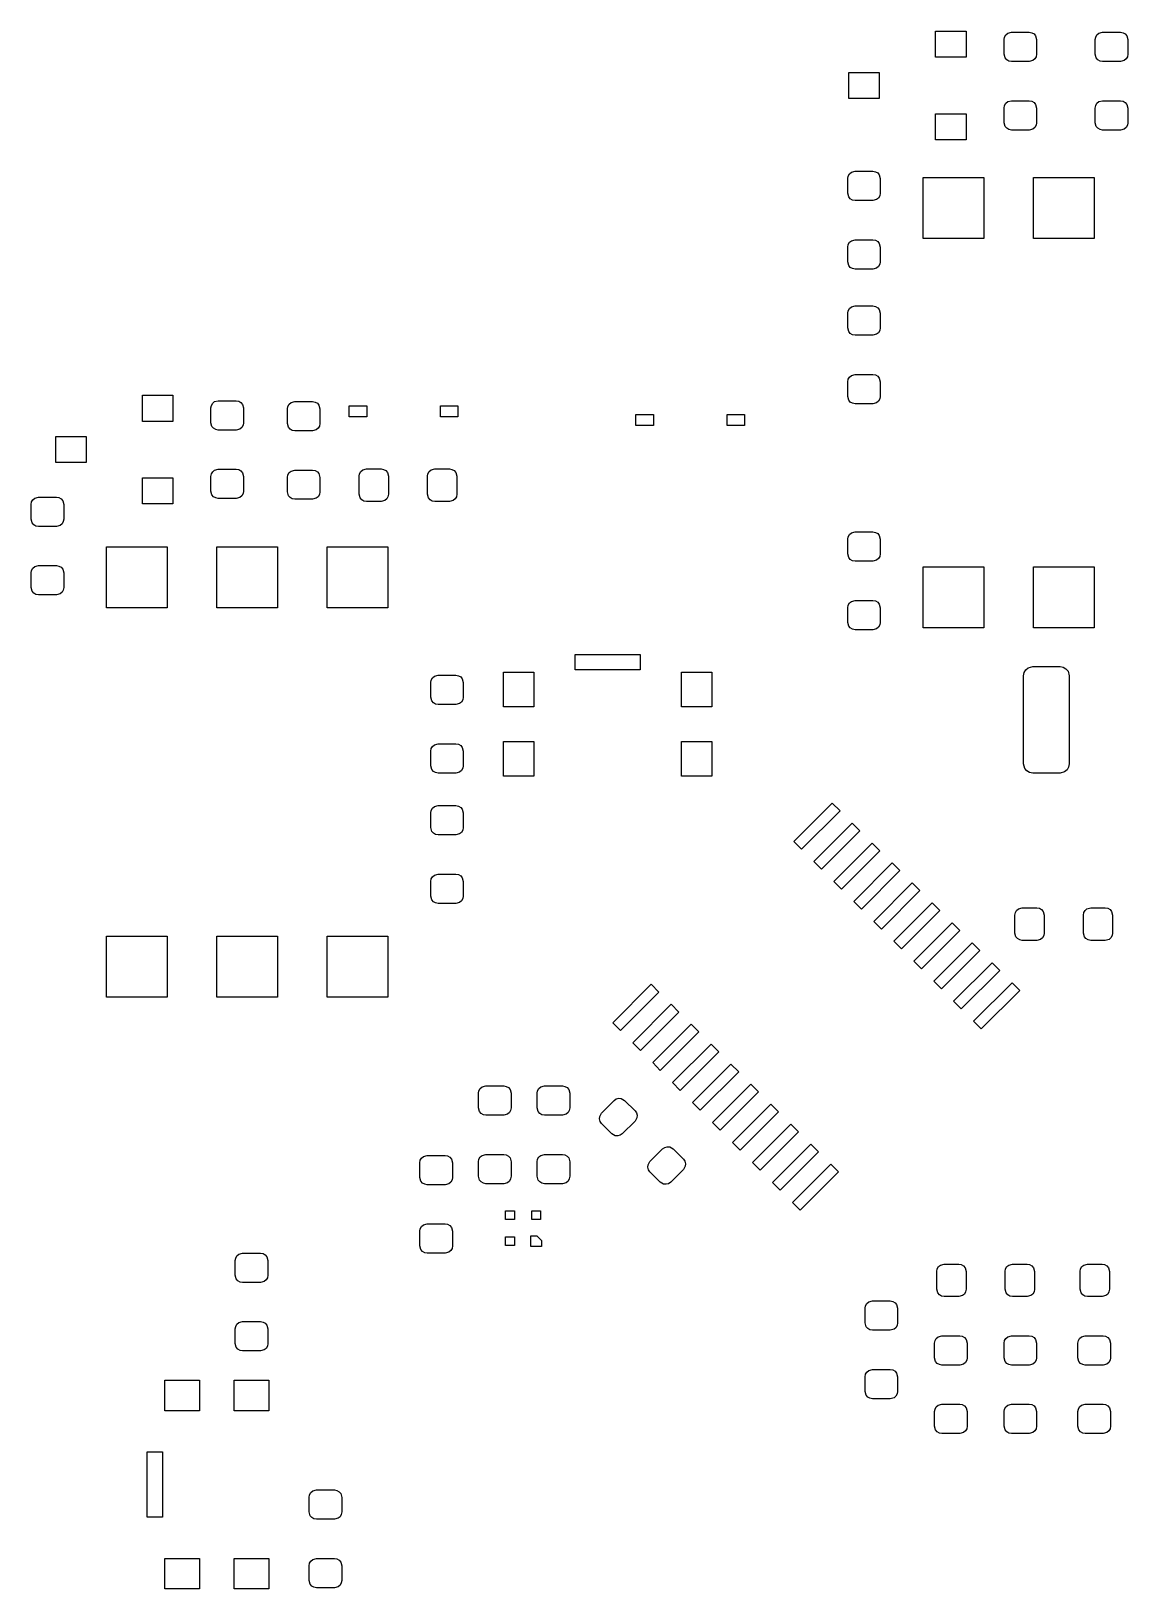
# Model space of a CAD drawing. Extents: x 150.6 to 194.3, y -132.4 to -96.5.
# Drawn here: x 150.62 to 175.88, y -132.4 to -96.55 of the extents above; entities that cross this region are included whole.
import ezdxf

# ---------------------------------------------------------------- set-up
doc = ezdxf.new("R2010")
doc.units = 0
doc.header["$MEASUREMENT"] = 0
doc.layers.add('BLACK', color=7, linetype='CONTINUOUS')

msp = doc.modelspace()

# ---------------------------------------------------------------- linework, layer by layer
at = {"layer": 'BLACK', "linetype": 'CONTINUOUS'}
for p, q in [((171.45, -97.15), (171.45, -96.55)), ((171.45, -96.55), (172.15, -96.55)), ((172.15, -96.55), (172.15, -97.15)), ((173.025, -96.7437), (173.035, -96.686)), ((173.025, -97.0812), (173.025, -96.7437)), ((173.035, -96.686), (173.064, -96.6353)), ((173.064, -96.6353), (173.109, -96.5976)), ((173.109, -96.5976), (173.194, -96.575)), ((173.194, -96.575), (173.606, -96.575)), ((173.606, -96.575), (173.664, -96.5852)), ((173.664, -96.5852), (173.715, -96.6145)), ((173.715, -96.6145), (173.752, -96.6594)), ((173.752, -96.6594), (173.775, -96.7437)), ((173.775, -96.7437), (173.775, -97.0812)), ((175.125, -96.7437), (175.135, -96.686)), ((175.125, -97.0812), (175.125, -96.7437)), ((175.135, -96.686), (175.164, -96.6353)), ((175.164, -96.6353), (175.209, -96.5976)), ((175.209, -96.5976), (175.294, -96.575)), ((175.294, -96.575), (175.706, -96.575)), ((175.706, -96.575), (175.764, -96.5852)), ((175.764, -96.5852), (175.815, -96.6145)), ((175.815, -96.6145), (175.852, -96.6594)), ((175.852, -96.6594), (175.875, -96.7437)), ((175.875, -96.7437), (175.875, -97.0812)), ((172.15, -97.15), (171.45, -97.15)), ((173.048, -97.1656), (173.025, -97.0812)), ((173.765, -97.139), (173.736, -97.1897)), ((173.775, -97.0812), (173.765, -97.139)), ((175.148, -97.1656), (175.125, -97.0812)), ((175.865, -97.139), (175.836, -97.1897)), ((175.875, -97.0812), (175.865, -97.139)), ((169.45, -98.1), (169.45, -97.5)), ((169.45, -97.5), (170.15, -97.5)), ((170.15, -97.5), (170.15, -98.1)), ((173.085, -97.2105), (173.048, -97.1656)), ((173.136, -97.2398), (173.085, -97.2105)), ((173.194, -97.25), (173.136, -97.2398)), ((173.606, -97.25), (173.194, -97.25)), ((173.691, -97.2274), (173.606, -97.25)), ((173.736, -97.1897), (173.691, -97.2274)), ((175.185, -97.2105), (175.148, -97.1656)), ((175.236, -97.2398), (175.185, -97.2105)), ((175.294, -97.25), (175.236, -97.2398)), ((175.706, -97.25), (175.294, -97.25)), ((175.791, -97.2274), (175.706, -97.25)), ((175.836, -97.1897), (175.791, -97.2274)), ((170.15, -98.1), (169.45, -98.1)), ((173.035, -98.261), (173.064, -98.2103)), ((173.064, -98.2103), (173.109, -98.1726)), ((173.109, -98.1726), (173.194, -98.15)), ((173.194, -98.15), (173.606, -98.15)), ((173.606, -98.15), (173.664, -98.1602)), ((173.664, -98.1602), (173.715, -98.1895)), ((173.715, -98.1895), (173.752, -98.2344)), ((175.135, -98.261), (175.164, -98.2103)), ((175.164, -98.2103), (175.209, -98.1726)), ((175.209, -98.1726), (175.294, -98.15)), ((175.294, -98.15), (175.706, -98.15)), ((175.706, -98.15), (175.764, -98.1602)), ((175.764, -98.1602), (175.815, -98.1895)), ((175.815, -98.1895), (175.852, -98.2344)), ((171.45, -99.05), (171.45, -98.45)), ((171.45, -98.45), (172.15, -98.45)), ((172.15, -98.45), (172.15, -99.05)), ((173.025, -98.3187), (173.035, -98.261)), ((173.025, -98.6562), (173.025, -98.3187)), ((173.752, -98.2344), (173.775, -98.3187)), ((173.775, -98.3187), (173.775, -98.6562)), ((175.125, -98.3187), (175.135, -98.261)), ((175.125, -98.6562), (175.125, -98.3187)), ((175.852, -98.2344), (175.875, -98.3187)), ((175.875, -98.3187), (175.875, -98.6562)), ((173.048, -98.7406), (173.025, -98.6562)), ((173.085, -98.7855), (173.048, -98.7406)), ((173.136, -98.8148), (173.085, -98.7855)), ((173.194, -98.825), (173.136, -98.8148)), ((173.606, -98.825), (173.194, -98.825)), ((173.691, -98.8024), (173.606, -98.825)), ((173.736, -98.7647), (173.691, -98.8024)), ((173.765, -98.714), (173.736, -98.7647)), ((173.775, -98.6562), (173.765, -98.714)), ((175.148, -98.7406), (175.125, -98.6562)), ((175.185, -98.7855), (175.148, -98.7406)), ((175.236, -98.8148), (175.185, -98.7855)), ((175.294, -98.825), (175.236, -98.8148)), ((175.706, -98.825), (175.294, -98.825)), ((175.791, -98.8024), (175.706, -98.825)), ((175.836, -98.7647), (175.791, -98.8024)), ((175.865, -98.714), (175.836, -98.7647)), ((175.875, -98.6562), (175.865, -98.714)), ((172.15, -99.05), (171.45, -99.05)), ((169.425, -99.9437), (169.435, -99.886)), ((169.425, -100.281), (169.425, -99.9437)), ((169.435, -99.886), (169.464, -99.8353)), ((169.464, -99.8353), (169.509, -99.7976)), ((169.509, -99.7976), (169.594, -99.775)), ((169.594, -99.775), (170.006, -99.775)), ((170.006, -99.775), (170.064, -99.7852)), ((170.064, -99.7852), (170.115, -99.8145)), ((170.115, -99.8145), (170.152, -99.8594)), ((170.152, -99.8594), (170.175, -99.9437)), ((170.175, -99.9437), (170.175, -100.281)), ((171.16, -101.32), (171.16, -99.92)), ((171.16, -99.92), (172.56, -99.92)), ((172.56, -99.92), (172.56, -101.32)), ((173.7, -101.32), (173.7, -99.92)), ((173.7, -99.92), (175.1, -99.92)), ((175.1, -99.92), (175.1, -101.32)), ((169.448, -100.366), (169.425, -100.281)), ((169.485, -100.411), (169.448, -100.366)), ((170.165, -100.339), (170.136, -100.39)), ((170.175, -100.281), (170.165, -100.339)), ((169.536, -100.44), (169.485, -100.411)), ((169.594, -100.45), (169.536, -100.44)), ((170.006, -100.45), (169.594, -100.45)), ((170.091, -100.427), (170.006, -100.45)), ((170.136, -100.39), (170.091, -100.427)), ((169.435, -101.461), (169.464, -101.41)), ((169.464, -101.41), (169.509, -101.373)), ((169.509, -101.373), (169.594, -101.35)), ((169.594, -101.35), (170.006, -101.35)), ((170.006, -101.35), (170.064, -101.36)), ((170.064, -101.36), (170.115, -101.389)), ((170.115, -101.389), (170.152, -101.434)), ((170.152, -101.434), (170.175, -101.519)), ((172.56, -101.32), (171.16, -101.32)), ((175.1, -101.32), (173.7, -101.32)), ((169.425, -101.519), (169.435, -101.461)), ((169.425, -101.856), (169.425, -101.519)), ((170.175, -101.519), (170.175, -101.856)), ((169.448, -101.941), (169.425, -101.856)), ((169.485, -101.986), (169.448, -101.941)), ((169.536, -102.015), (169.485, -101.986)), ((169.594, -102.025), (169.536, -102.015)), ((170.006, -102.025), (169.594, -102.025)), ((170.091, -102.002), (170.006, -102.025)), ((170.136, -101.965), (170.091, -102.002)), ((170.165, -101.914), (170.136, -101.965)), ((170.175, -101.856), (170.165, -101.914)), ((169.509, -102.898), (169.594, -102.875)), ((169.594, -102.875), (170.006, -102.875)), ((170.006, -102.875), (170.064, -102.885)), ((170.064, -102.885), (170.115, -102.914)), ((169.425, -103.044), (169.435, -102.986)), ((169.425, -103.381), (169.425, -103.044)), ((169.435, -102.986), (169.464, -102.935)), ((169.464, -102.935), (169.509, -102.898)), ((170.115, -102.914), (170.152, -102.959)), ((170.152, -102.959), (170.175, -103.044)), ((170.175, -103.044), (170.175, -103.381)), ((169.448, -103.466), (169.425, -103.381)), ((169.485, -103.511), (169.448, -103.466)), ((169.536, -103.54), (169.485, -103.511)), ((169.594, -103.55), (169.536, -103.54)), ((170.006, -103.55), (169.594, -103.55)), ((170.091, -103.527), (170.006, -103.55)), ((170.136, -103.49), (170.091, -103.527)), ((170.165, -103.439), (170.136, -103.49)), ((170.175, -103.381), (170.165, -103.439)), ((169.425, -104.619), (169.435, -104.561)), ((169.425, -104.956), (169.425, -104.619)), ((169.435, -104.561), (169.464, -104.51)), ((169.464, -104.51), (169.509, -104.473)), ((169.509, -104.473), (169.594, -104.45)), ((169.594, -104.45), (170.006, -104.45)), ((170.006, -104.45), (170.064, -104.46)), ((170.064, -104.46), (170.115, -104.489)), ((170.115, -104.489), (170.152, -104.534)), ((170.152, -104.534), (170.175, -104.619)), ((170.175, -104.619), (170.175, -104.956)), ((153.19, -105.53), (153.19, -104.93)), ((153.19, -104.93), (153.89, -104.93)), ((153.89, -104.93), (153.89, -105.53)), ((169.448, -105.041), (169.425, -104.956)), ((170.165, -105.014), (170.136, -105.065)), ((170.175, -104.956), (170.165, -105.014)), ((154.765, -105.223), (154.775, -105.166)), ((154.765, -105.561), (154.765, -105.223)), ((154.775, -105.166), (154.805, -105.115)), ((154.805, -105.115), (154.85, -105.077)), ((154.85, -105.077), (154.934, -105.055)), ((154.934, -105.055), (155.346, -105.055)), ((155.346, -105.055), (155.404, -105.065)), ((155.404, -105.065), (155.455, -105.094)), ((155.455, -105.094), (155.493, -105.139)), ((155.493, -105.139), (155.515, -105.223)), ((155.515, -105.223), (155.515, -105.561)), ((156.525, -105.244), (156.535, -105.186)), ((156.525, -105.581), (156.525, -105.244)), ((156.535, -105.186), (156.564, -105.135)), ((156.564, -105.135), (156.609, -105.098)), ((156.609, -105.098), (156.694, -105.075)), ((156.694, -105.075), (157.106, -105.075)), ((157.106, -105.075), (157.164, -105.085)), ((157.164, -105.085), (157.215, -105.114)), ((157.215, -105.114), (157.252, -105.159)), ((157.252, -105.159), (157.275, -105.244)), ((157.275, -105.244), (157.275, -105.581)), ((157.95, -105.425), (157.95, -105.175)), ((157.95, -105.175), (158.35, -105.175)), ((158.35, -105.175), (158.35, -105.425)), ((160.05, -105.425), (160.05, -105.175)), ((160.05, -105.175), (160.45, -105.175)), ((160.45, -105.175), (160.45, -105.425)), ((164.55, -105.625), (164.55, -105.375)), ((164.55, -105.375), (164.95, -105.375)), ((164.95, -105.375), (164.95, -105.625)), ((166.65, -105.625), (166.65, -105.375)), ((166.65, -105.375), (167.05, -105.375)), ((167.05, -105.375), (167.05, -105.625)), ((169.485, -105.086), (169.448, -105.041)), ((169.536, -105.115), (169.485, -105.086)), ((169.594, -105.125), (169.536, -105.115)), ((170.006, -105.125), (169.594, -105.125)), ((170.091, -105.102), (170.006, -105.125)), ((170.136, -105.065), (170.091, -105.102)), ((153.89, -105.53), (153.19, -105.53)), ((154.788, -105.645), (154.765, -105.561)), ((154.825, -105.69), (154.788, -105.645)), ((154.876, -105.719), (154.825, -105.69)), ((154.934, -105.73), (154.876, -105.719)), ((155.346, -105.73), (154.934, -105.73)), ((155.431, -105.707), (155.346, -105.73)), ((155.476, -105.669), (155.431, -105.707)), ((155.505, -105.619), (155.476, -105.669)), ((155.515, -105.561), (155.505, -105.619)), ((156.548, -105.666), (156.525, -105.581)), ((156.585, -105.711), (156.548, -105.666)), ((156.636, -105.74), (156.585, -105.711)), ((156.694, -105.75), (156.636, -105.74)), ((157.106, -105.75), (156.694, -105.75)), ((157.191, -105.727), (157.106, -105.75)), ((157.236, -105.69), (157.191, -105.727)), ((157.265, -105.639), (157.236, -105.69)), ((157.275, -105.581), (157.265, -105.639)), ((158.35, -105.425), (157.95, -105.425)), ((160.45, -105.425), (160.05, -105.425)), ((164.95, -105.625), (164.55, -105.625)), ((167.05, -105.625), (166.65, -105.625)), ((151.19, -106.48), (151.19, -105.88)), ((151.19, -105.88), (151.89, -105.88)), ((151.89, -105.88), (151.89, -106.48)), ((151.89, -106.48), (151.19, -106.48)), ((153.19, -107.43), (153.19, -106.83)), ((153.19, -106.83), (153.89, -106.83)), ((153.89, -106.83), (153.89, -107.43)), ((154.765, -106.798), (154.775, -106.741)), ((154.765, -107.136), (154.765, -106.798)), ((154.775, -106.741), (154.805, -106.69)), ((154.805, -106.69), (154.85, -106.652)), ((154.85, -106.652), (154.934, -106.63)), ((154.934, -106.63), (155.346, -106.63)), ((155.346, -106.63), (155.404, -106.64)), ((155.404, -106.64), (155.455, -106.669)), ((155.455, -106.669), (155.493, -106.714)), ((155.493, -106.714), (155.515, -106.798)), ((155.515, -106.798), (155.515, -107.136)), ((156.525, -106.819), (156.535, -106.761)), ((156.525, -107.156), (156.525, -106.819)), ((156.535, -106.761), (156.564, -106.71)), ((156.564, -106.71), (156.609, -106.673)), ((156.609, -106.673), (156.694, -106.65)), ((156.694, -106.65), (157.106, -106.65)), ((157.106, -106.65), (157.164, -106.66)), ((157.164, -106.66), (157.215, -106.689)), ((157.215, -106.689), (157.252, -106.734)), ((157.252, -106.734), (157.275, -106.819)), ((157.275, -106.819), (157.275, -107.156)), ((158.175, -106.794), (158.185, -106.736)), ((158.175, -107.206), (158.175, -106.794)), ((158.185, -106.736), (158.214, -106.685)), ((158.214, -106.685), (158.259, -106.648)), ((158.259, -106.648), (158.344, -106.625)), ((158.344, -106.625), (158.681, -106.625)), ((158.681, -106.625), (158.739, -106.635)), ((158.739, -106.635), (158.79, -106.664)), ((158.79, -106.664), (158.827, -106.709)), ((158.827, -106.709), (158.85, -106.794)), ((158.85, -106.794), (158.85, -107.206)), ((159.75, -106.794), (159.76, -106.736)), ((159.75, -107.206), (159.75, -106.794)), ((159.76, -106.736), (159.789, -106.685)), ((159.789, -106.685), (159.834, -106.648)), ((159.834, -106.648), (159.919, -106.625)), ((159.919, -106.625), (160.256, -106.625)), ((160.256, -106.625), (160.314, -106.635)), ((160.314, -106.635), (160.365, -106.664)), ((160.365, -106.664), (160.402, -106.709)), ((160.402, -106.709), (160.425, -106.794)), ((160.425, -106.794), (160.425, -107.206)), ((154.788, -107.22), (154.765, -107.136)), ((155.515, -107.136), (155.505, -107.194)), ((156.548, -107.241), (156.525, -107.156)), ((157.275, -107.156), (157.265, -107.214)), ((150.625, -107.444), (150.635, -107.386)), ((150.625, -107.781), (150.625, -107.444)), ((150.635, -107.386), (150.664, -107.335)), ((150.664, -107.335), (150.709, -107.298)), ((150.709, -107.298), (150.794, -107.275)), ((150.794, -107.275), (151.206, -107.275)), ((151.206, -107.275), (151.264, -107.285)), ((151.264, -107.285), (151.315, -107.314)), ((151.315, -107.314), (151.352, -107.359)), ((151.352, -107.359), (151.375, -107.444)), ((151.375, -107.444), (151.375, -107.781)), ((153.89, -107.43), (153.19, -107.43)), ((154.825, -107.265), (154.788, -107.22)), ((154.876, -107.294), (154.825, -107.265)), ((154.934, -107.305), (154.876, -107.294)), ((155.346, -107.305), (154.934, -107.305)), ((155.431, -107.282), (155.346, -107.305)), ((155.476, -107.244), (155.431, -107.282)), ((155.505, -107.194), (155.476, -107.244)), ((156.585, -107.286), (156.548, -107.241)), ((156.636, -107.315), (156.585, -107.286)), ((156.694, -107.325), (156.636, -107.315)), ((157.106, -107.325), (156.694, -107.325)), ((157.191, -107.302), (157.106, -107.325)), ((157.236, -107.265), (157.191, -107.302)), ((157.265, -107.214), (157.236, -107.265)), ((158.198, -107.291), (158.175, -107.206)), ((158.235, -107.336), (158.198, -107.291)), ((158.286, -107.365), (158.235, -107.336)), ((158.344, -107.375), (158.286, -107.365)), ((158.681, -107.375), (158.344, -107.375)), ((158.766, -107.352), (158.681, -107.375)), ((158.811, -107.315), (158.766, -107.352)), ((158.84, -107.264), (158.811, -107.315)), ((158.85, -107.206), (158.84, -107.264)), ((159.773, -107.291), (159.75, -107.206)), ((159.81, -107.336), (159.773, -107.291)), ((159.861, -107.365), (159.81, -107.336)), ((159.919, -107.375), (159.861, -107.365)), ((160.256, -107.375), (159.919, -107.375)), ((160.341, -107.352), (160.256, -107.375)), ((160.386, -107.315), (160.341, -107.352)), ((160.415, -107.264), (160.386, -107.315)), ((160.425, -107.206), (160.415, -107.264)), ((150.648, -107.866), (150.625, -107.781)), ((150.685, -107.911), (150.648, -107.866)), ((151.336, -107.89), (151.291, -107.927)), ((151.365, -107.839), (151.336, -107.89)), ((151.375, -107.781), (151.365, -107.839)), ((150.736, -107.94), (150.685, -107.911)), ((150.794, -107.95), (150.736, -107.94)), ((151.206, -107.95), (150.794, -107.95)), ((151.291, -107.927), (151.206, -107.95)), ((169.425, -108.244), (169.435, -108.186)), ((169.425, -108.581), (169.425, -108.244)), ((169.435, -108.186), (169.464, -108.135)), ((169.464, -108.135), (169.509, -108.098)), ((169.509, -108.098), (169.594, -108.075)), ((169.594, -108.075), (170.006, -108.075)), ((170.006, -108.075), (170.064, -108.085)), ((170.064, -108.085), (170.115, -108.114)), ((170.115, -108.114), (170.152, -108.159)), ((170.152, -108.159), (170.175, -108.244)), ((170.175, -108.244), (170.175, -108.581)), ((152.36, -109.82), (152.36, -108.42)), ((152.36, -108.42), (153.76, -108.42)), ((153.76, -108.42), (153.76, -109.82)), ((154.9, -109.82), (154.9, -108.42)), ((154.9, -108.42), (156.3, -108.42)), ((156.3, -108.42), (156.3, -109.82)), ((157.44, -109.82), (157.44, -108.42)), ((157.44, -108.42), (158.84, -108.42)), ((158.84, -108.42), (158.84, -109.82)), ((169.448, -108.666), (169.425, -108.581)), ((170.175, -108.581), (170.165, -108.639)), ((150.625, -109.019), (150.635, -108.961)), ((150.635, -108.961), (150.664, -108.91)), ((150.664, -108.91), (150.709, -108.873)), ((150.709, -108.873), (150.794, -108.85)), ((150.794, -108.85), (151.206, -108.85)), ((151.206, -108.85), (151.264, -108.86)), ((151.264, -108.86), (151.315, -108.889)), ((151.315, -108.889), (151.352, -108.934)), ((151.352, -108.934), (151.375, -109.019)), ((169.485, -108.711), (169.448, -108.666)), ((169.536, -108.74), (169.485, -108.711)), ((169.594, -108.75), (169.536, -108.74)), ((170.006, -108.75), (169.594, -108.75)), ((170.091, -108.727), (170.006, -108.75)), ((170.136, -108.69), (170.091, -108.727)), ((170.165, -108.639), (170.136, -108.69)), ((171.16, -110.28), (171.16, -108.88)), ((171.16, -108.88), (172.56, -108.88)), ((172.56, -108.88), (172.56, -110.28)), ((173.7, -110.28), (173.7, -108.88)), ((173.7, -108.88), (175.1, -108.88)), ((175.1, -108.88), (175.1, -110.28)), ((150.625, -109.356), (150.625, -109.019)), ((151.375, -109.019), (151.375, -109.356)), ((150.648, -109.441), (150.625, -109.356)), ((150.685, -109.486), (150.648, -109.441)), ((150.736, -109.515), (150.685, -109.486)), ((150.794, -109.525), (150.736, -109.515)), ((151.206, -109.525), (150.794, -109.525)), ((151.291, -109.502), (151.206, -109.525)), ((151.336, -109.465), (151.291, -109.502)), ((151.365, -109.414), (151.336, -109.465)), ((151.375, -109.356), (151.365, -109.414)), ((169.464, -109.71), (169.509, -109.673)), ((169.509, -109.673), (169.594, -109.65)), ((169.594, -109.65), (170.006, -109.65)), ((170.006, -109.65), (170.064, -109.66)), ((170.064, -109.66), (170.115, -109.689)), ((170.115, -109.689), (170.152, -109.734)), ((153.76, -109.82), (152.36, -109.82)), ((156.3, -109.82), (154.9, -109.82)), ((158.84, -109.82), (157.44, -109.82)), ((169.425, -109.819), (169.435, -109.761)), ((169.425, -110.156), (169.425, -109.819)), ((169.435, -109.761), (169.464, -109.71)), ((170.152, -109.734), (170.175, -109.819)), ((170.175, -109.819), (170.175, -110.156)), ((169.448, -110.241), (169.425, -110.156)), ((169.485, -110.286), (169.448, -110.241)), ((169.536, -110.315), (169.485, -110.286)), ((169.594, -110.325), (169.536, -110.315)), ((170.006, -110.325), (169.594, -110.325)), ((170.091, -110.302), (170.006, -110.325)), ((170.136, -110.265), (170.091, -110.302)), ((170.165, -110.214), (170.136, -110.265)), ((170.175, -110.156), (170.165, -110.214)), ((172.56, -110.28), (171.16, -110.28)), ((175.1, -110.28), (173.7, -110.28)), ((163.15, -111.25), (163.15, -110.9)), ((163.15, -110.9), (164.65, -110.9)), ((164.65, -110.9), (164.65, -111.25)), ((159.825, -111.544), (159.835, -111.486)), ((159.835, -111.486), (159.864, -111.435)), ((159.864, -111.435), (159.909, -111.398)), ((159.909, -111.398), (159.994, -111.375)), ((159.994, -111.375), (160.406, -111.375)), ((160.406, -111.375), (160.464, -111.385)), ((160.464, -111.385), (160.515, -111.414)), ((160.515, -111.414), (160.552, -111.459)), ((160.552, -111.459), (160.575, -111.544)), ((161.5, -112.1), (161.5, -111.3)), ((161.5, -111.3), (162.2, -111.3)), ((162.2, -111.3), (162.2, -112.1)), ((164.65, -111.25), (163.15, -111.25)), ((165.6, -112.1), (165.6, -111.3)), ((165.6, -111.3), (166.3, -111.3)), ((166.3, -111.3), (166.3, -112.1)), ((173.475, -111.385), (173.488, -111.313)), ((173.475, -113.415), (173.475, -111.385)), ((173.488, -111.313), (173.524, -111.25)), ((173.524, -111.25), (173.58, -111.203)), ((173.58, -111.203), (173.685, -111.175)), ((173.685, -111.175), (174.315, -111.175)), ((174.315, -111.175), (174.387, -111.188)), ((174.387, -111.188), (174.45, -111.224)), ((174.45, -111.224), (174.497, -111.28)), ((174.497, -111.28), (174.525, -111.385)), ((174.525, -111.385), (174.525, -113.415)), ((159.825, -111.881), (159.825, -111.544)), ((160.575, -111.544), (160.575, -111.881)), ((159.848, -111.966), (159.825, -111.881)), ((159.885, -112.011), (159.848, -111.966)), ((159.936, -112.04), (159.885, -112.011)), ((159.994, -112.05), (159.936, -112.04)), ((160.406, -112.05), (159.994, -112.05)), ((160.491, -112.027), (160.406, -112.05)), ((160.536, -111.99), (160.491, -112.027)), ((160.565, -111.939), (160.536, -111.99)), ((160.575, -111.881), (160.565, -111.939)), ((162.2, -112.1), (161.5, -112.1)), ((166.3, -112.1), (165.6, -112.1)), ((161.5, -113.7), (161.5, -112.9)), ((161.5, -112.9), (162.2, -112.9)), ((162.2, -112.9), (162.2, -113.7)), ((165.6, -113.7), (165.6, -112.9)), ((165.6, -112.9), (166.3, -112.9)), ((166.3, -112.9), (166.3, -113.7)), ((159.825, -113.119), (159.835, -113.061)), ((159.825, -113.456), (159.825, -113.119)), ((159.835, -113.061), (159.864, -113.01)), ((159.864, -113.01), (159.909, -112.973)), ((159.909, -112.973), (159.994, -112.95)), ((159.994, -112.95), (160.406, -112.95)), ((160.406, -112.95), (160.464, -112.96)), ((160.464, -112.96), (160.515, -112.989)), ((160.515, -112.989), (160.552, -113.034)), ((160.552, -113.034), (160.575, -113.119)), ((160.575, -113.119), (160.575, -113.456)), ((159.848, -113.541), (159.825, -113.456)), ((159.885, -113.586), (159.848, -113.541)), ((159.936, -113.615), (159.885, -113.586)), ((159.994, -113.625), (159.936, -113.615)), ((160.406, -113.625), (159.994, -113.625)), ((160.491, -113.602), (160.406, -113.625)), ((160.536, -113.565), (160.491, -113.602)), ((160.565, -113.514), (160.536, -113.565)), ((160.575, -113.456), (160.565, -113.514)), ((173.503, -113.52), (173.475, -113.415)), ((173.55, -113.576), (173.503, -113.52)), ((173.613, -113.612), (173.55, -113.576)), ((173.685, -113.625), (173.613, -113.612)), ((174.315, -113.625), (173.685, -113.625)), ((174.42, -113.597), (174.315, -113.625)), ((174.476, -113.55), (174.42, -113.597)), ((174.512, -113.487), (174.476, -113.55)), ((174.525, -113.415), (174.512, -113.487)), ((162.2, -113.7), (161.5, -113.7)), ((166.3, -113.7), (165.6, -113.7)), ((168.187, -115.199), (169.071, -114.315)), ((169.071, -114.315), (169.248, -114.492)), ((159.825, -114.544), (159.835, -114.486)), ((159.825, -114.881), (159.825, -114.544)), ((159.835, -114.486), (159.864, -114.435)), ((159.864, -114.435), (159.909, -114.398)), ((159.909, -114.398), (159.994, -114.375)), ((159.994, -114.375), (160.406, -114.375)), ((160.406, -114.375), (160.464, -114.385)), ((160.464, -114.385), (160.515, -114.414)), ((160.515, -114.414), (160.552, -114.459)), ((160.552, -114.459), (160.575, -114.544)), ((160.575, -114.544), (160.575, -114.881)), ((169.248, -114.492), (168.364, -115.376)), ((159.848, -114.966), (159.825, -114.881)), ((159.885, -115.011), (159.848, -114.966)), ((159.936, -115.04), (159.885, -115.011)), ((159.994, -115.05), (159.936, -115.04)), ((160.406, -115.05), (159.994, -115.05)), ((160.491, -115.027), (160.406, -115.05)), ((160.536, -114.99), (160.491, -115.027)), ((160.565, -114.939), (160.536, -114.99)), ((160.575, -114.881), (160.565, -114.939)), ((168.647, -115.659), (169.531, -114.775)), ((169.708, -114.952), (168.824, -115.836)), ((169.531, -114.775), (169.708, -114.952)), ((168.364, -115.376), (168.187, -115.199)), ((169.107, -116.119), (169.99, -115.235)), ((170.167, -115.411), (169.283, -116.295)), ((169.99, -115.235), (170.167, -115.411)), ((168.824, -115.836), (168.647, -115.659)), ((169.566, -116.578), (170.45, -115.694)), ((170.45, -115.694), (170.627, -115.871)), ((159.825, -116.119), (159.835, -116.061)), ((159.825, -116.456), (159.825, -116.119)), ((159.835, -116.061), (159.864, -116.01)), ((159.864, -116.01), (159.909, -115.973)), ((159.909, -115.973), (159.994, -115.95)), ((159.994, -115.95), (160.406, -115.95)), ((160.406, -115.95), (160.464, -115.96)), ((160.464, -115.96), (160.515, -115.989)), ((160.515, -115.989), (160.552, -116.034)), ((160.552, -116.034), (160.575, -116.119)), ((160.575, -116.119), (160.575, -116.456)), ((169.283, -116.295), (169.107, -116.119)), ((170.627, -115.871), (169.743, -116.755)), ((170.026, -117.038), (170.91, -116.154)), ((170.91, -116.154), (171.086, -116.331)), ((159.848, -116.541), (159.825, -116.456)), ((160.575, -116.456), (160.565, -116.514)), ((171.086, -116.331), (170.203, -117.215)), ((159.885, -116.586), (159.848, -116.541)), ((159.936, -116.615), (159.885, -116.586)), ((159.994, -116.625), (159.936, -116.615)), ((160.406, -116.625), (159.994, -116.625)), ((160.491, -116.602), (160.406, -116.625)), ((160.536, -116.565), (160.491, -116.602)), ((160.565, -116.514), (160.536, -116.565)), ((169.743, -116.755), (169.566, -116.578)), ((170.485, -117.497), (171.369, -116.614)), ((171.546, -116.79), (170.662, -117.674)), ((171.369, -116.614), (171.546, -116.79)), ((173.275, -116.894), (173.285, -116.836)), ((173.285, -116.836), (173.314, -116.785)), ((173.314, -116.785), (173.359, -116.748)), ((173.359, -116.748), (173.444, -116.725)), ((173.444, -116.725), (173.781, -116.725)), ((173.781, -116.725), (173.839, -116.735)), ((173.839, -116.735), (173.89, -116.764)), ((173.89, -116.764), (173.927, -116.809)), ((173.927, -116.809), (173.95, -116.894)), ((174.85, -116.894), (174.86, -116.836)), ((174.86, -116.836), (174.889, -116.785)), ((174.889, -116.785), (174.934, -116.748)), ((174.934, -116.748), (175.019, -116.725)), ((175.019, -116.725), (175.356, -116.725)), ((175.356, -116.725), (175.414, -116.735)), ((175.414, -116.735), (175.465, -116.764)), ((175.465, -116.764), (175.502, -116.809)), ((175.502, -116.809), (175.525, -116.894)), ((170.203, -117.215), (170.026, -117.038)), ((170.945, -117.957), (171.829, -117.073)), ((171.829, -117.073), (172.006, -117.25)), ((173.275, -117.306), (173.275, -116.894)), ((173.95, -116.894), (173.95, -117.306)), ((174.85, -117.306), (174.85, -116.894)), ((175.525, -116.894), (175.525, -117.306)), ((152.36, -118.78), (152.36, -117.38)), ((152.36, -117.38), (153.76, -117.38)), ((153.76, -117.38), (153.76, -118.78)), ((154.9, -118.78), (154.9, -117.38)), ((154.9, -117.38), (156.3, -117.38)), ((156.3, -117.38), (156.3, -118.78)), ((157.44, -118.78), (157.44, -117.38)), ((157.44, -117.38), (158.84, -117.38)), ((158.84, -117.38), (158.84, -118.78)), ((170.662, -117.674), (170.485, -117.497)), ((172.006, -117.25), (171.122, -118.134)), ((171.405, -118.417), (172.289, -117.533)), ((172.289, -117.533), (172.465, -117.71)), ((173.298, -117.391), (173.275, -117.306)), ((173.335, -117.436), (173.298, -117.391)), ((173.386, -117.465), (173.335, -117.436)), ((173.444, -117.475), (173.386, -117.465)), ((173.781, -117.475), (173.444, -117.475)), ((173.866, -117.452), (173.781, -117.475)), ((173.911, -117.415), (173.866, -117.452)), ((173.94, -117.364), (173.911, -117.415)), ((173.95, -117.306), (173.94, -117.364)), ((174.873, -117.391), (174.85, -117.306)), ((174.91, -117.436), (174.873, -117.391)), ((174.961, -117.465), (174.91, -117.436)), ((175.019, -117.475), (174.961, -117.465)), ((175.356, -117.475), (175.019, -117.475)), ((175.441, -117.452), (175.356, -117.475)), ((175.486, -117.415), (175.441, -117.452)), ((175.515, -117.364), (175.486, -117.415)), ((175.525, -117.306), (175.515, -117.364)), ((172.465, -117.71), (171.581, -118.593)), ((171.122, -118.134), (170.945, -117.957)), ((171.864, -118.876), (172.748, -117.992)), ((172.925, -118.169), (172.041, -119.053)), ((172.748, -117.992), (172.925, -118.169)), ((164.015, -119.371), (164.899, -118.487)), ((164.899, -118.487), (165.076, -118.664)), ((171.581, -118.593), (171.405, -118.417)), ((172.324, -119.336), (173.208, -118.452)), ((173.385, -118.629), (172.501, -119.513)), ((173.208, -118.452), (173.385, -118.629)), ((153.76, -118.78), (152.36, -118.78)), ((156.3, -118.78), (154.9, -118.78)), ((158.84, -118.78), (157.44, -118.78)), ((165.076, -118.664), (164.192, -119.548)), ((164.475, -119.831), (165.359, -118.947)), ((165.359, -118.947), (165.536, -119.124)), ((172.041, -119.053), (171.864, -118.876)), ((164.192, -119.548), (164.015, -119.371)), ((165.536, -119.124), (164.652, -120.008)), ((172.501, -119.513), (172.324, -119.336)), ((164.935, -120.29), (165.819, -119.407)), ((165.995, -119.583), (165.111, -120.467)), ((165.819, -119.407), (165.995, -119.583)), ((164.652, -120.008), (164.475, -119.831)), ((165.394, -120.75), (166.278, -119.866)), ((166.455, -120.043), (165.571, -120.927)), ((166.278, -119.866), (166.455, -120.043)), ((165.111, -120.467), (164.935, -120.29)), ((165.854, -121.21), (166.738, -120.326)), ((166.738, -120.326), (166.915, -120.503)), ((165.571, -120.927), (165.394, -120.75)), ((166.915, -120.503), (166.031, -121.386)), ((166.314, -121.669), (167.197, -120.785)), ((167.197, -120.785), (167.374, -120.962)), ((160.925, -120.994), (160.935, -120.936)), ((160.925, -121.331), (160.925, -120.994)), ((160.935, -120.936), (160.964, -120.885)), ((160.964, -120.885), (161.009, -120.848)), ((161.009, -120.848), (161.094, -120.825)), ((161.094, -120.825), (161.506, -120.825)), ((161.506, -120.825), (161.564, -120.835)), ((161.564, -120.835), (161.615, -120.864)), ((161.615, -120.864), (161.652, -120.909)), ((161.652, -120.909), (161.675, -120.994)), ((161.675, -120.994), (161.675, -121.331)), ((162.275, -120.994), (162.285, -120.936)), ((162.275, -121.331), (162.275, -120.994)), ((162.285, -120.936), (162.314, -120.885)), ((162.314, -120.885), (162.359, -120.848)), ((162.359, -120.848), (162.444, -120.825)), ((162.444, -120.825), (162.856, -120.825)), ((162.856, -120.825), (162.914, -120.835)), ((162.914, -120.835), (162.965, -120.864)), ((162.965, -120.864), (163.002, -120.909)), ((163.002, -120.909), (163.025, -120.994)), ((163.025, -120.994), (163.025, -121.331)), ((163.759, -121.45), (164.05, -121.159)), ((164.05, -121.159), (164.098, -121.125)), ((164.098, -121.125), (164.155, -121.11)), ((164.155, -121.11), (164.213, -121.115)), ((164.213, -121.115), (164.289, -121.159)), ((164.289, -121.159), (164.528, -121.397)), ((167.374, -120.962), (166.49, -121.846)), ((160.948, -121.416), (160.925, -121.331)), ((160.985, -121.461), (160.948, -121.416)), ((161.036, -121.49), (160.985, -121.461)), ((161.094, -121.5), (161.036, -121.49)), ((161.506, -121.5), (161.094, -121.5)), ((161.591, -121.477), (161.506, -121.5)), ((161.636, -121.44), (161.591, -121.477)), ((161.665, -121.389), (161.636, -121.44)), ((161.675, -121.331), (161.665, -121.389)), ((162.298, -121.416), (162.275, -121.331)), ((162.335, -121.461), (162.298, -121.416)), ((162.386, -121.49), (162.335, -121.461)), ((162.444, -121.5), (162.386, -121.49)), ((162.856, -121.5), (162.444, -121.5)), ((162.941, -121.477), (162.856, -121.5)), ((162.986, -121.44), (162.941, -121.477)), ((163.015, -121.389), (162.986, -121.44)), ((163.025, -121.331), (163.015, -121.389)), ((163.71, -121.584), (163.715, -121.526)), ((163.715, -121.526), (163.759, -121.45)), ((164.528, -121.397), (164.561, -121.445)), ((164.561, -121.445), (164.576, -121.502)), ((164.576, -121.502), (164.571, -121.56)), ((166.031, -121.386), (165.854, -121.21)), ((166.773, -122.129), (167.657, -121.245)), ((167.834, -121.422), (166.95, -122.306)), ((167.657, -121.245), (167.834, -121.422)), ((163.725, -121.641), (163.71, -121.584)), ((163.759, -121.689), (163.725, -121.641)), ((163.997, -121.928), (163.759, -121.689)), ((164.528, -121.636), (164.236, -121.928)), ((164.571, -121.56), (164.528, -121.636)), ((166.49, -121.846), (166.314, -121.669)), ((167.233, -122.589), (168.117, -121.705)), ((168.293, -121.881), (167.41, -122.765)), ((168.117, -121.705), (168.293, -121.881)), ((164.073, -121.971), (163.997, -121.928)), ((164.131, -121.976), (164.073, -121.971)), ((164.188, -121.961), (164.131, -121.976)), ((164.236, -121.928), (164.188, -121.961)), ((165.164, -122.272), (165.212, -122.239)), ((165.212, -122.239), (165.269, -122.224)), ((165.269, -122.224), (165.327, -122.229)), ((165.327, -122.229), (165.403, -122.272)), ((166.95, -122.306), (166.773, -122.129)), ((167.692, -123.048), (168.576, -122.164)), ((168.576, -122.164), (168.753, -122.341)), ((159.575, -122.594), (159.585, -122.536)), ((159.575, -122.931), (159.575, -122.594)), ((159.585, -122.536), (159.614, -122.485)), ((159.614, -122.485), (159.659, -122.448)), ((159.659, -122.448), (159.744, -122.425)), ((159.744, -122.425), (160.156, -122.425)), ((160.156, -122.425), (160.214, -122.435)), ((160.214, -122.435), (160.265, -122.464)), ((160.265, -122.464), (160.302, -122.509)), ((160.302, -122.509), (160.325, -122.594)), ((160.325, -122.594), (160.325, -122.931)), ((160.925, -122.569), (160.935, -122.511)), ((160.925, -122.906), (160.925, -122.569)), ((160.935, -122.511), (160.964, -122.46)), ((160.964, -122.46), (161.009, -122.423)), ((161.009, -122.423), (161.094, -122.4)), ((161.094, -122.4), (161.506, -122.4)), ((161.506, -122.4), (161.564, -122.41)), ((161.564, -122.41), (161.615, -122.439)), ((161.615, -122.439), (161.652, -122.484)), ((161.652, -122.484), (161.675, -122.569)), ((161.675, -122.569), (161.675, -122.906)), ((162.275, -122.569), (162.285, -122.511)), ((162.275, -122.906), (162.275, -122.569)), ((162.285, -122.511), (162.314, -122.46)), ((162.314, -122.46), (162.359, -122.423)), ((162.359, -122.423), (162.444, -122.4)), ((162.444, -122.4), (162.856, -122.4)), ((162.856, -122.4), (162.914, -122.41)), ((162.914, -122.41), (162.965, -122.439)), ((162.965, -122.439), (163.002, -122.484)), ((163.002, -122.484), (163.025, -122.569)), ((163.025, -122.569), (163.025, -122.906)), ((164.829, -122.64), (164.872, -122.564)), ((164.872, -122.564), (165.164, -122.272)), ((165.403, -122.272), (165.641, -122.511)), ((165.641, -122.511), (165.675, -122.559)), ((165.675, -122.559), (165.69, -122.616)), ((167.41, -122.765), (167.233, -122.589)), ((168.753, -122.341), (167.869, -123.225)), ((159.598, -123.016), (159.575, -122.931)), ((160.325, -122.931), (160.315, -122.989)), ((160.948, -122.991), (160.925, -122.906)), ((161.665, -122.964), (161.636, -123.015)), ((161.675, -122.906), (161.665, -122.964)), ((162.298, -122.991), (162.275, -122.906)), ((163.015, -122.964), (162.986, -123.015)), ((163.025, -122.906), (163.015, -122.964)), ((164.824, -122.698), (164.829, -122.64)), ((164.839, -122.755), (164.824, -122.698)), ((164.872, -122.803), (164.839, -122.755)), ((165.111, -123.041), (164.872, -122.803)), ((165.641, -122.75), (165.35, -123.041)), ((165.685, -122.674), (165.641, -122.75)), ((165.69, -122.616), (165.685, -122.674)), ((168.152, -123.508), (169.036, -122.624)), ((169.213, -122.801), (168.329, -123.685)), ((169.036, -122.624), (169.213, -122.801)), ((159.635, -123.061), (159.598, -123.016)), ((159.686, -123.09), (159.635, -123.061)), ((159.744, -123.1), (159.686, -123.09)), ((160.156, -123.1), (159.744, -123.1)), ((160.241, -123.077), (160.156, -123.1)), ((160.286, -123.04), (160.241, -123.077)), ((160.315, -122.989), (160.286, -123.04)), ((160.985, -123.036), (160.948, -122.991)), ((161.036, -123.065), (160.985, -123.036)), ((161.094, -123.075), (161.036, -123.065)), ((161.506, -123.075), (161.094, -123.075)), ((161.591, -123.052), (161.506, -123.075)), ((161.636, -123.015), (161.591, -123.052)), ((162.335, -123.036), (162.298, -122.991)), ((162.386, -123.065), (162.335, -123.036)), ((162.444, -123.075), (162.386, -123.065)), ((162.856, -123.075), (162.444, -123.075)), ((162.941, -123.052), (162.856, -123.075)), ((162.986, -123.015), (162.941, -123.052)), ((165.187, -123.085), (165.111, -123.041)), ((165.245, -123.09), (165.187, -123.085)), ((165.302, -123.075), (165.245, -123.09)), ((165.35, -123.041), (165.302, -123.075)), ((167.869, -123.225), (167.692, -123.048)), ((168.329, -123.685), (168.152, -123.508)), ((159.614, -124.06), (159.659, -124.023)), ((159.659, -124.023), (159.744, -124)), ((159.744, -124), (160.156, -124)), ((160.156, -124), (160.214, -124.01)), ((160.214, -124.01), (160.265, -124.039)), ((160.265, -124.039), (160.302, -124.084)), ((161.55, -123.9), (161.55, -123.7)), ((161.55, -123.7), (161.75, -123.7)), ((161.75, -123.9), (161.55, -123.9)), ((161.75, -123.7), (161.75, -123.9)), ((162.15, -123.9), (162.15, -123.7)), ((162.15, -123.7), (162.35, -123.7)), ((162.35, -123.9), (162.15, -123.9)), ((162.35, -123.7), (162.35, -123.9)), ((159.575, -124.169), (159.585, -124.111)), ((159.575, -124.506), (159.575, -124.169)), ((159.585, -124.111), (159.614, -124.06)), ((160.302, -124.084), (160.325, -124.169)), ((160.325, -124.169), (160.325, -124.506)), ((161.55, -124.5), (161.55, -124.3)), ((161.55, -124.3), (161.75, -124.3)), ((161.75, -124.3), (161.75, -124.5)), ((162.126, -124.524), (162.126, -124.276)), ((162.126, -124.276), (162.268, -124.276)), ((162.268, -124.276), (162.374, -124.382)), ((162.374, -124.382), (162.374, -124.524)), ((155.335, -124.786), (155.364, -124.735)), ((155.364, -124.735), (155.409, -124.698)), ((155.409, -124.698), (155.494, -124.675)), ((155.494, -124.675), (155.906, -124.675)), ((155.906, -124.675), (155.964, -124.685)), ((155.964, -124.685), (156.015, -124.714)), ((156.015, -124.714), (156.052, -124.759)), ((159.598, -124.591), (159.575, -124.506)), ((159.635, -124.636), (159.598, -124.591)), ((159.686, -124.665), (159.635, -124.636)), ((159.744, -124.675), (159.686, -124.665)), ((160.156, -124.675), (159.744, -124.675)), ((160.241, -124.652), (160.156, -124.675)), ((160.286, -124.615), (160.241, -124.652)), ((160.315, -124.564), (160.286, -124.615)), ((160.325, -124.506), (160.315, -124.564)), ((161.75, -124.5), (161.55, -124.5)), ((162.374, -124.524), (162.126, -124.524)), ((155.325, -124.844), (155.335, -124.786)), ((155.325, -125.181), (155.325, -124.844)), ((156.052, -124.759), (156.075, -124.844)), ((156.075, -124.844), (156.075, -125.181)), ((171.475, -125.094), (171.485, -125.036)), ((171.475, -125.506), (171.475, -125.094)), ((171.485, -125.036), (171.514, -124.985)), ((171.514, -124.985), (171.559, -124.948)), ((171.559, -124.948), (171.644, -124.925)), ((171.644, -124.925), (171.981, -124.925)), ((171.981, -124.925), (172.039, -124.935)), ((172.039, -124.935), (172.09, -124.964)), ((172.09, -124.964), (172.127, -125.009)), ((172.127, -125.009), (172.15, -125.094)), ((172.15, -125.094), (172.15, -125.506)), ((173.05, -125.094), (173.06, -125.036)), ((173.05, -125.506), (173.05, -125.094)), ((173.06, -125.036), (173.089, -124.985)), ((173.089, -124.985), (173.134, -124.948)), ((173.134, -124.948), (173.219, -124.925)), ((173.219, -124.925), (173.556, -124.925)), ((173.556, -124.925), (173.614, -124.935)), ((173.614, -124.935), (173.665, -124.964)), ((173.665, -124.964), (173.702, -125.009)), ((173.702, -125.009), (173.725, -125.094)), ((173.725, -125.094), (173.725, -125.506)), ((174.775, -125.094), (174.785, -125.036)), ((174.775, -125.506), (174.775, -125.094)), ((174.785, -125.036), (174.814, -124.985)), ((174.814, -124.985), (174.859, -124.948)), ((174.859, -124.948), (174.944, -124.925)), ((174.944, -124.925), (175.281, -124.925)), ((175.281, -124.925), (175.339, -124.935)), ((175.339, -124.935), (175.39, -124.964)), ((175.39, -124.964), (175.427, -125.009)), ((175.427, -125.009), (175.45, -125.094)), ((175.45, -125.094), (175.45, -125.506)), ((155.348, -125.266), (155.325, -125.181)), ((155.385, -125.311), (155.348, -125.266)), ((155.436, -125.34), (155.385, -125.311)), ((155.494, -125.35), (155.436, -125.34)), ((155.906, -125.35), (155.494, -125.35)), ((155.991, -125.327), (155.906, -125.35)), ((156.036, -125.29), (155.991, -125.327)), ((156.065, -125.239), (156.036, -125.29)), ((156.075, -125.181), (156.065, -125.239)), ((169.864, -125.835), (169.909, -125.798)), ((169.909, -125.798), (169.994, -125.775)), ((169.994, -125.775), (170.406, -125.775)), ((170.406, -125.775), (170.464, -125.785)), ((170.464, -125.785), (170.515, -125.814)), ((170.515, -125.814), (170.552, -125.859)), ((171.498, -125.591), (171.475, -125.506)), ((171.535, -125.636), (171.498, -125.591)), ((171.586, -125.665), (171.535, -125.636)), ((171.644, -125.675), (171.586, -125.665)), ((171.981, -125.675), (171.644, -125.675)), ((172.066, -125.652), (171.981, -125.675)), ((172.111, -125.615), (172.066, -125.652)), ((172.14, -125.564), (172.111, -125.615)), ((172.15, -125.506), (172.14, -125.564)), ((173.073, -125.591), (173.05, -125.506)), ((173.11, -125.636), (173.073, -125.591)), ((173.161, -125.665), (173.11, -125.636)), ((173.219, -125.675), (173.161, -125.665)), ((173.556, -125.675), (173.219, -125.675)), ((173.641, -125.652), (173.556, -125.675)), ((173.686, -125.615), (173.641, -125.652)), ((173.715, -125.564), (173.686, -125.615)), ((173.725, -125.506), (173.715, -125.564)), ((174.798, -125.591), (174.775, -125.506)), ((174.835, -125.636), (174.798, -125.591)), ((174.886, -125.665), (174.835, -125.636)), ((174.944, -125.675), (174.886, -125.665)), ((175.281, -125.675), (174.944, -125.675)), ((175.366, -125.652), (175.281, -125.675)), ((175.411, -125.615), (175.366, -125.652)), ((175.44, -125.564), (175.411, -125.615)), ((175.45, -125.506), (175.44, -125.564)), ((169.825, -125.944), (169.835, -125.886)), ((169.825, -126.281), (169.825, -125.944)), ((169.835, -125.886), (169.864, -125.835)), ((170.552, -125.859), (170.575, -125.944)), ((170.575, -125.944), (170.575, -126.281)), ((155.325, -126.419), (155.335, -126.361)), ((155.325, -126.756), (155.325, -126.419)), ((155.335, -126.361), (155.364, -126.31)), ((155.364, -126.31), (155.409, -126.273)), ((155.409, -126.273), (155.494, -126.25)), ((155.494, -126.25), (155.906, -126.25)), ((155.906, -126.25), (155.964, -126.26)), ((155.964, -126.26), (156.015, -126.289)), ((156.015, -126.289), (156.052, -126.334)), ((156.052, -126.334), (156.075, -126.419)), ((156.075, -126.419), (156.075, -126.756)), ((169.848, -126.366), (169.825, -126.281)), ((169.885, -126.411), (169.848, -126.366)), ((169.936, -126.44), (169.885, -126.411)), ((169.994, -126.45), (169.936, -126.44)), ((170.406, -126.45), (169.994, -126.45)), ((170.491, -126.427), (170.406, -126.45)), ((170.536, -126.39), (170.491, -126.427)), ((170.565, -126.339), (170.536, -126.39)), ((170.575, -126.281), (170.565, -126.339)), ((155.348, -126.841), (155.325, -126.756)), ((155.385, -126.886), (155.348, -126.841)), ((155.436, -126.915), (155.385, -126.886)), ((155.991, -126.902), (155.906, -126.925)), ((156.036, -126.865), (155.991, -126.902)), ((156.065, -126.814), (156.036, -126.865)), ((156.075, -126.756), (156.065, -126.814)), ((171.425, -126.744), (171.435, -126.686)), ((171.425, -127.081), (171.425, -126.744)), ((171.435, -126.686), (171.464, -126.635)), ((171.464, -126.635), (171.509, -126.598)), ((171.509, -126.598), (171.594, -126.575)), ((171.594, -126.575), (172.006, -126.575)), ((172.006, -126.575), (172.064, -126.585)), ((172.064, -126.585), (172.115, -126.614)), ((172.115, -126.614), (172.152, -126.659)), ((172.152, -126.659), (172.175, -126.744)), ((172.175, -126.744), (172.175, -127.081)), ((173.025, -126.744), (173.035, -126.686)), ((173.025, -127.081), (173.025, -126.744)), ((173.035, -126.686), (173.064, -126.635)), ((173.064, -126.635), (173.109, -126.598)), ((173.109, -126.598), (173.194, -126.575)), ((173.194, -126.575), (173.606, -126.575)), ((173.606, -126.575), (173.664, -126.585)), ((173.664, -126.585), (173.715, -126.614)), ((173.715, -126.614), (173.752, -126.659)), ((173.752, -126.659), (173.775, -126.744)), ((173.775, -126.744), (173.775, -127.081)), ((174.725, -126.744), (174.735, -126.686)), ((174.725, -127.081), (174.725, -126.744)), ((174.735, -126.686), (174.764, -126.635)), ((174.764, -126.635), (174.809, -126.598)), ((174.809, -126.598), (174.894, -126.575)), ((174.894, -126.575), (175.306, -126.575)), ((175.306, -126.575), (175.364, -126.585)), ((175.364, -126.585), (175.415, -126.614)), ((175.415, -126.614), (175.452, -126.659)), ((175.452, -126.659), (175.475, -126.744)), ((175.475, -126.744), (175.475, -127.081)), ((155.494, -126.925), (155.436, -126.915)), ((155.906, -126.925), (155.494, -126.925)), ((171.448, -127.166), (171.425, -127.081)), ((171.485, -127.211), (171.448, -127.166)), ((171.536, -127.24), (171.485, -127.211)), ((171.594, -127.25), (171.536, -127.24)), ((172.006, -127.25), (171.594, -127.25)), ((172.091, -127.227), (172.006, -127.25)), ((172.136, -127.19), (172.091, -127.227)), ((172.165, -127.139), (172.136, -127.19)), ((172.175, -127.081), (172.165, -127.139)), ((173.048, -127.166), (173.025, -127.081)), ((173.085, -127.211), (173.048, -127.166)), ((173.136, -127.24), (173.085, -127.211)), ((173.194, -127.25), (173.136, -127.24)), ((173.606, -127.25), (173.194, -127.25)), ((173.691, -127.227), (173.606, -127.25)), ((173.736, -127.19), (173.691, -127.227)), ((173.765, -127.139), (173.736, -127.19)), ((173.775, -127.081), (173.765, -127.139)), ((174.748, -127.166), (174.725, -127.081)), ((174.785, -127.211), (174.748, -127.166)), ((174.836, -127.24), (174.785, -127.211)), ((174.894, -127.25), (174.836, -127.24)), ((175.306, -127.25), (174.894, -127.25)), ((175.391, -127.227), (175.306, -127.25)), ((175.436, -127.19), (175.391, -127.227)), ((175.465, -127.139), (175.436, -127.19)), ((175.475, -127.081), (175.465, -127.139)), ((153.7, -128.3), (153.7, -127.6)), ((153.7, -127.6), (154.5, -127.6)), ((154.5, -127.6), (154.5, -128.3)), ((155.3, -128.3), (155.3, -127.6)), ((155.3, -127.6), (156.1, -127.6)), ((156.1, -127.6), (156.1, -128.3)), ((169.825, -127.519), (169.835, -127.461)), ((169.825, -127.856), (169.825, -127.519)), ((169.835, -127.461), (169.864, -127.41)), ((169.864, -127.41), (169.909, -127.373)), ((169.909, -127.373), (169.994, -127.35)), ((169.994, -127.35), (170.406, -127.35)), ((170.406, -127.35), (170.464, -127.36)), ((170.464, -127.36), (170.515, -127.389)), ((170.515, -127.389), (170.552, -127.434)), ((170.552, -127.434), (170.575, -127.519)), ((170.575, -127.519), (170.575, -127.856)), ((169.848, -127.941), (169.825, -127.856)), ((169.885, -127.986), (169.848, -127.941)), ((170.536, -127.965), (170.491, -128.002)), ((170.565, -127.914), (170.536, -127.965)), ((170.575, -127.856), (170.565, -127.914)), ((154.5, -128.3), (153.7, -128.3)), ((156.1, -128.3), (155.3, -128.3)), ((169.936, -128.015), (169.885, -127.986)), ((169.994, -128.025), (169.936, -128.015)), ((170.406, -128.025), (169.994, -128.025)), ((170.491, -128.002), (170.406, -128.025)), ((171.425, -128.319), (171.435, -128.261)), ((171.425, -128.656), (171.425, -128.319)), ((171.435, -128.261), (171.464, -128.21)), ((171.464, -128.21), (171.509, -128.173)), ((171.509, -128.173), (171.594, -128.15)), ((171.594, -128.15), (172.006, -128.15)), ((172.006, -128.15), (172.064, -128.16)), ((172.064, -128.16), (172.115, -128.189)), ((172.115, -128.189), (172.152, -128.234)), ((172.152, -128.234), (172.175, -128.319)), ((172.175, -128.319), (172.175, -128.656)), ((173.025, -128.319), (173.035, -128.261)), ((173.025, -128.656), (173.025, -128.319)), ((173.035, -128.261), (173.064, -128.21)), ((173.064, -128.21), (173.109, -128.173)), ((173.109, -128.173), (173.194, -128.15)), ((173.194, -128.15), (173.606, -128.15)), ((173.606, -128.15), (173.664, -128.16)), ((173.664, -128.16), (173.715, -128.189)), ((173.715, -128.189), (173.752, -128.234)), ((173.752, -128.234), (173.775, -128.319)), ((173.775, -128.319), (173.775, -128.656)), ((174.725, -128.319), (174.735, -128.261)), ((174.725, -128.656), (174.725, -128.319)), ((174.735, -128.261), (174.764, -128.21)), ((174.764, -128.21), (174.809, -128.173)), ((174.809, -128.173), (174.894, -128.15)), ((174.894, -128.15), (175.306, -128.15)), ((175.306, -128.15), (175.364, -128.16)), ((175.364, -128.16), (175.415, -128.189)), ((175.415, -128.189), (175.452, -128.234)), ((175.452, -128.234), (175.475, -128.319)), ((175.475, -128.319), (175.475, -128.656)), ((171.448, -128.741), (171.425, -128.656)), ((172.175, -128.656), (172.165, -128.714)), ((173.048, -128.741), (173.025, -128.656)), ((173.775, -128.656), (173.765, -128.714)), ((174.748, -128.741), (174.725, -128.656)), ((175.475, -128.656), (175.465, -128.714)), ((171.485, -128.786), (171.448, -128.741)), ((171.536, -128.815), (171.485, -128.786)), ((171.594, -128.825), (171.536, -128.815)), ((172.006, -128.825), (171.594, -128.825)), ((172.091, -128.802), (172.006, -128.825)), ((172.136, -128.765), (172.091, -128.802)), ((172.165, -128.714), (172.136, -128.765)), ((173.085, -128.786), (173.048, -128.741)), ((173.136, -128.815), (173.085, -128.786)), ((173.194, -128.825), (173.136, -128.815)), ((173.606, -128.825), (173.194, -128.825)), ((173.691, -128.802), (173.606, -128.825)), ((173.736, -128.765), (173.691, -128.802)), ((173.765, -128.714), (173.736, -128.765)), ((174.785, -128.786), (174.748, -128.741)), ((174.836, -128.815), (174.785, -128.786)), ((174.894, -128.825), (174.836, -128.815)), ((175.306, -128.825), (174.894, -128.825)), ((175.391, -128.802), (175.306, -128.825)), ((175.436, -128.765), (175.391, -128.802)), ((175.465, -128.714), (175.436, -128.765)), ((153.3, -130.75), (153.3, -129.25)), ((153.3, -129.25), (153.65, -129.25)), ((153.65, -129.25), (153.65, -130.75)), ((157.109, -130.148), (157.194, -130.125)), ((157.194, -130.125), (157.606, -130.125)), ((157.606, -130.125), (157.664, -130.135)), ((157.664, -130.135), (157.715, -130.164)), ((157.025, -130.294), (157.035, -130.236)), ((157.025, -130.631), (157.025, -130.294)), ((157.035, -130.236), (157.064, -130.185)), ((157.064, -130.185), (157.109, -130.148)), ((157.715, -130.164), (157.752, -130.209)), ((157.752, -130.209), (157.775, -130.294)), ((157.775, -130.294), (157.775, -130.631)), ((153.65, -130.75), (153.3, -130.75)), ((157.048, -130.716), (157.025, -130.631)), ((157.085, -130.761), (157.048, -130.716)), ((157.136, -130.79), (157.085, -130.761)), ((157.194, -130.8), (157.136, -130.79)), ((157.606, -130.8), (157.194, -130.8)), ((157.691, -130.777), (157.606, -130.8)), ((157.736, -130.74), (157.691, -130.777)), ((157.765, -130.689), (157.736, -130.74)), ((157.775, -130.631), (157.765, -130.689)), ((153.7, -132.4), (153.7, -131.7)), ((153.7, -131.7), (154.5, -131.7)), ((154.5, -131.7), (154.5, -132.4)), ((155.3, -132.4), (155.3, -131.7)), ((155.3, -131.7), (156.1, -131.7)), ((156.1, -131.7), (156.1, -132.4)), ((157.025, -131.869), (157.035, -131.811)), ((157.025, -132.206), (157.025, -131.869)), ((157.035, -131.811), (157.064, -131.76)), ((157.064, -131.76), (157.109, -131.723)), ((157.109, -131.723), (157.194, -131.7)), ((157.194, -131.7), (157.606, -131.7)), ((157.606, -131.7), (157.664, -131.71)), ((157.664, -131.71), (157.715, -131.739)), ((157.715, -131.739), (157.752, -131.784)), ((157.752, -131.784), (157.775, -131.869)), ((157.775, -131.869), (157.775, -132.206)), ((157.048, -132.291), (157.025, -132.206)), ((157.765, -132.264), (157.736, -132.315)), ((157.775, -132.206), (157.765, -132.264)), ((154.5, -132.4), (153.7, -132.4)), ((156.1, -132.4), (155.3, -132.4)), ((157.085, -132.336), (157.048, -132.291)), ((157.136, -132.365), (157.085, -132.336)), ((157.194, -132.375), (157.136, -132.365)), ((157.606, -132.375), (157.194, -132.375)), ((157.691, -132.352), (157.606, -132.375)), ((157.736, -132.315), (157.691, -132.352))]:
    msp.add_line(p, q, dxfattribs=at)

doc.saveas('drawing.dxf')
